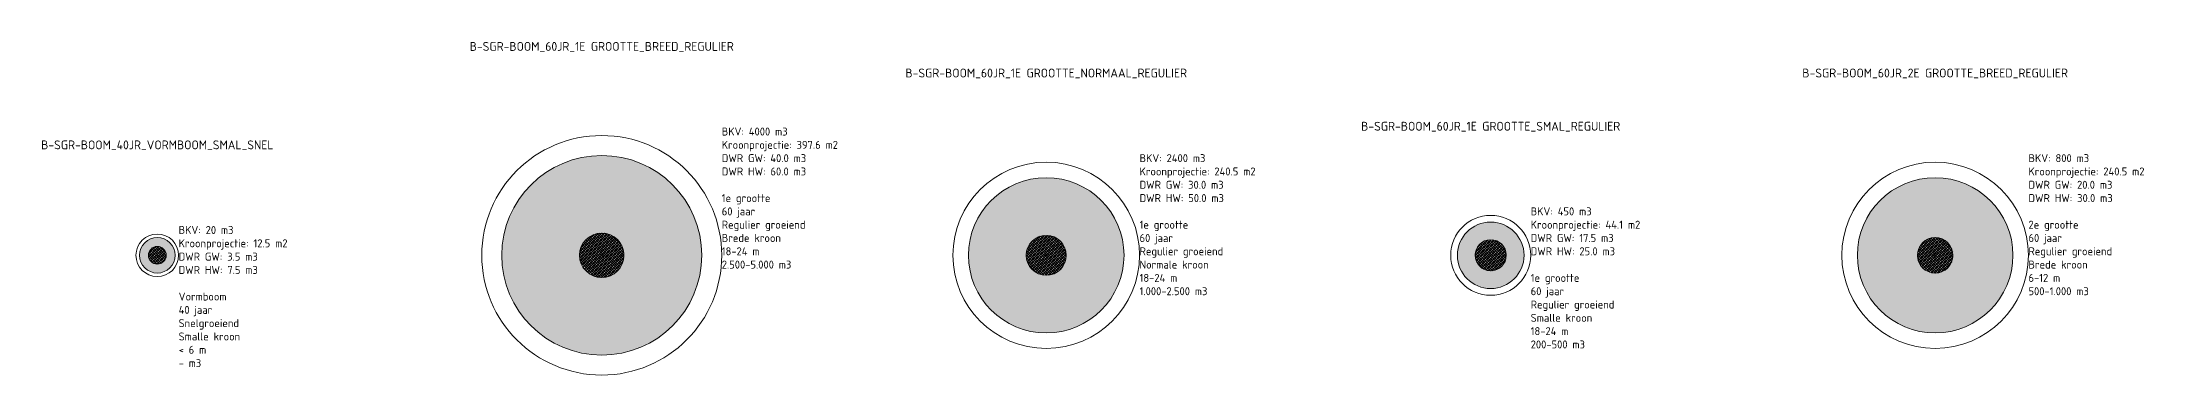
# Model space of a CAD drawing. Header units: metres. Extents: x -13 to 4465, y -15 to 526.
# Drawn here: x 3387 to 3623.5, y -13.5 to 24.1 of the extents above; entities that cross this region are included whole.
import ezdxf

# ---------------------------------------------------------------- set-up
doc = ezdxf.new("R2010")
doc.units = ezdxf.units.M
for name, color, linetype, lineweight in [('B-GV-GR-BOOM-T18', 7, 'Continuous', 18), ('B-GV-GR-BOOM_KROON-G', 90, 'Continuous', 18), ('B-GV-GR-BOOM_KROON-V', 92, 'Continuous', 18), ('B-GV-GR-BOOM_OBSTAKELVRIJ_BOVENGRONDS-G', 10, 'Continuous', 18), ('B-GV-GR-BOOM_OBSTAKELVRIJ_ONDERGRONDS-A', 142, 'Continuous', 18), ('B-GV-GR-BOOM_OBSTAKELVRIJ_ONDERGRONDS-G', 142, 'Continuous', 18), ('B-GV-GR-BOOM_STABILITEITSKLUIT-A', 12, 'Continuous', 18), ('B-GV-GR-BOOM_STABILITEITSKLUIT-G', 10, 'Continuous', 18), ('B-GV-GR-BOOM_STAMPOSITIE-G', 7, 'Continuous', 18)]:
    doc.layers.add(name, color=color, linetype=linetype, lineweight=lineweight)
doc.styles.add('NLCS-ISO', font='NLCS-ISO.ttf')

# ---------------------------------------------------------------- blocks, each defined once
blk = doc.blocks.new('B-SGR-BOOM_40JR_VORMBOOM_SMAL_SNEL')
at = {"layer": 'B-GV-GR-BOOM_KROON-V'}
h = blk.add_hatch(color=256, dxfattribs=at)
edge = h.paths.add_edge_path(flags=0)
edge.add_arc((0, 0), 2, 0, 360)
at = {"layer": 'B-GV-GR-BOOM_OBSTAKELVRIJ_ONDERGRONDS-A'}
h = blk.add_hatch(dxfattribs=at)
h.set_pattern_fill('AGR-OBSTAKELVRIJ_ONDERGRONDS-SO', color=256, style=0, pattern_type=2)
h.set_pattern_definition([(135, (-3400, 0), (-0.141421356, -0.141421356), [])])
edge = h.paths.add_edge_path()
edge.add_arc((0, 0), 1, 0, 360)
at = {"layer": 'B-GV-GR-BOOM_STABILITEITSKLUIT-A'}
h = blk.add_hatch(dxfattribs=at)
h.set_pattern_fill('AGR-STABILITEITSKLUIT-SO', color=256, style=0, pattern_type=2)
h.set_pattern_definition([(45, (-3400, 0), (-0.176776695, 0.176776695), [])])
edge = h.paths.add_edge_path()
edge.add_arc((0, 0), 1, 0, 360)
at = {"layer": 'B-GV-GR-BOOM_KROON-G'}
blk.add_circle((0, 0), 2, dxfattribs=at)
at = {"layer": 'B-GV-GR-BOOM_OBSTAKELVRIJ_BOVENGRONDS-G'}
blk.add_circle((0, 0), 2.4, dxfattribs=at)
at = {"layer": 'B-GV-GR-BOOM_OBSTAKELVRIJ_ONDERGRONDS-G'}
blk.add_circle((0, 0), 1, dxfattribs=at)
at = {"layer": 'B-GV-GR-BOOM_STABILITEITSKLUIT-G'}
blk.add_circle((0, 0), 1, dxfattribs=at)
at = {"layer": 'B-GV-GR-BOOM_STAMPOSITIE-G'}
for p, q in [((-0.15, 0), (0.15, 0)), ((0, 0.15), (0, -0.15))]:
    blk.add_line(p, q, dxfattribs=at)
at = {"layer": 'B-GV-GR-BOOM-T18', "style": 'NLCS-ISO'}
for tag, p in [('BKV', (2.4, 2.4)), ('Kroonprojectie', (2.4, 0.9)), ('DWR Grondwaterprofiel', (2.4, -0.6)), ('DWR Hangwaterprofiel', (2.4, -2.1)), ('Boomgrootte', (2.4, -5.1)), ('Beoogde omloop', (2.4, -6.6)), ('Groeitype', (2.4, -8.1)), ('Kroontype', (2.4, -9.6)), ('Boomhoogteklasse', (2.4, -11.1)), ('Boomkroonvolumeklasse', (2.4, -12.6))]:
    blk.add_attdef(tag, p, '', height=0.9, dxfattribs=at)
blk = doc.blocks.new('B-SGR-BOOM_60JR_1E GROOTTE_BREED_REGULIER')
at = {"layer": 'B-GV-GR-BOOM_KROON-V'}
h = blk.add_hatch(color=256, dxfattribs=at)
edge = h.paths.add_edge_path(flags=0)
edge.add_arc((0, 0), 11.25, 0, 360)
at = {"layer": 'B-GV-GR-BOOM_OBSTAKELVRIJ_ONDERGRONDS-A'}
h = blk.add_hatch(dxfattribs=at)
h.set_pattern_fill('AGR-OBSTAKELVRIJ_ONDERGRONDS-SO', color=256, style=0, pattern_type=2)
h.set_pattern_definition([(135, (-3450, 0), (-0.141421356, -0.141421356), [])])
edge = h.paths.add_edge_path()
edge.add_arc((0, 0), 2.5, 0, 360)
at = {"layer": 'B-GV-GR-BOOM_STABILITEITSKLUIT-A'}
h = blk.add_hatch(dxfattribs=at)
h.set_pattern_fill('AGR-STABILITEITSKLUIT-SO', color=256, style=0, pattern_type=2)
h.set_pattern_definition([(45, (-3450, 0), (-0.176776695, 0.176776695), [])])
edge = h.paths.add_edge_path()
edge.add_arc((0, 0), 2.5, 0, 360)
at = {"layer": 'B-GV-GR-BOOM_KROON-G'}
blk.add_circle((0, 0), 11.25, dxfattribs=at)
at = {"layer": 'B-GV-GR-BOOM_OBSTAKELVRIJ_BOVENGRONDS-G'}
blk.add_circle((0, 0), 13.5, dxfattribs=at)
at = {"layer": 'B-GV-GR-BOOM_OBSTAKELVRIJ_ONDERGRONDS-G'}
blk.add_circle((0, 0), 2.5, dxfattribs=at)
at = {"layer": 'B-GV-GR-BOOM_STABILITEITSKLUIT-G'}
blk.add_circle((0, 0), 2.5, dxfattribs=at)
at = {"layer": 'B-GV-GR-BOOM_STAMPOSITIE-G'}
for p, q in [((-0.15, 0), (0.15, 0)), ((0, 0.15), (0, -0.15))]:
    blk.add_line(p, q, dxfattribs=at)
at = {"layer": 'B-GV-GR-BOOM-T18', "style": 'NLCS-ISO'}
for tag, p in [('BKV', (13.5, 13.5)), ('Kroonprojectie', (13.5, 12)), ('DWR Grondwaterprofiel', (13.5, 10.5)), ('DWR Hangwaterprofiel', (13.5, 9)), ('Boomgrootte', (13.5, 6)), ('Beoogde omloop', (13.5, 4.5)), ('Groeitype', (13.5, 3)), ('Kroontype', (13.5, 1.5)), ('Boomhoogteklasse', (13.5, 0)), ('Boomkroonvolumeklasse', (13.5, -1.5))]:
    blk.add_attdef(tag, p, '', height=0.9, dxfattribs=at)
blk = doc.blocks.new('B-SGR-BOOM_60JR_1E GROOTTE_NORMAAL_REGULIER')
at = {"layer": 'B-GV-GR-BOOM_KROON-V'}
h = blk.add_hatch(color=256, dxfattribs=at)
edge = h.paths.add_edge_path(flags=0)
edge.add_arc((0, 0), 8.75, 0, 360)
at = {"layer": 'B-GV-GR-BOOM_OBSTAKELVRIJ_ONDERGRONDS-A'}
h = blk.add_hatch(dxfattribs=at)
h.set_pattern_fill('AGR-OBSTAKELVRIJ_ONDERGRONDS-SO', color=256, style=0, pattern_type=2)
h.set_pattern_definition([(135, (-3500, 0), (-0.141421356, -0.141421356), [])])
edge = h.paths.add_edge_path()
edge.add_arc((0, 0), 2.25, 0, 360)
at = {"layer": 'B-GV-GR-BOOM_STABILITEITSKLUIT-A'}
h = blk.add_hatch(dxfattribs=at)
h.set_pattern_fill('AGR-STABILITEITSKLUIT-SO', color=256, style=0, pattern_type=2)
h.set_pattern_definition([(45, (-3500, 0), (-0.176776695, 0.176776695), [])])
edge = h.paths.add_edge_path()
edge.add_arc((0, 0), 2.25, 0, 360)
at = {"layer": 'B-GV-GR-BOOM_KROON-G'}
blk.add_circle((0, 0), 8.75, dxfattribs=at)
at = {"layer": 'B-GV-GR-BOOM_OBSTAKELVRIJ_BOVENGRONDS-G'}
blk.add_circle((0, 0), 10.5, dxfattribs=at)
at = {"layer": 'B-GV-GR-BOOM_OBSTAKELVRIJ_ONDERGRONDS-G'}
blk.add_circle((0, 0), 2.25, dxfattribs=at)
at = {"layer": 'B-GV-GR-BOOM_STABILITEITSKLUIT-G'}
blk.add_circle((0, 0), 2.25, dxfattribs=at)
at = {"layer": 'B-GV-GR-BOOM_STAMPOSITIE-G'}
for p, q in [((-0.15, 0), (0.15, 0)), ((0, 0.15), (0, -0.15))]:
    blk.add_line(p, q, dxfattribs=at)
at = {"layer": 'B-GV-GR-BOOM-T18', "style": 'NLCS-ISO'}
for tag, p in [('BKV', (10.5, 10.5)), ('Kroonprojectie', (10.5, 9)), ('DWR Grondwaterprofiel', (10.5, 7.5)), ('DWR Hangwaterprofiel', (10.5, 6)), ('Boomgrootte', (10.5, 3)), ('Beoogde omloop', (10.5, 1.5)), ('Groeitype', (10.5, 0)), ('Kroontype', (10.5, -1.5)), ('Boomhoogteklasse', (10.5, -3)), ('Boomkroonvolumeklasse', (10.5, -4.5))]:
    blk.add_attdef(tag, p, '', height=0.9, dxfattribs=at)
blk = doc.blocks.new('B-SGR-BOOM_60JR_1E GROOTTE_SMAL_REGULIER')
at = {"layer": 'B-GV-GR-BOOM_KROON-V'}
h = blk.add_hatch(color=256, dxfattribs=at)
edge = h.paths.add_edge_path(flags=0)
edge.add_arc((0, 0), 3.75, 0, 360)
at = {"layer": 'B-GV-GR-BOOM_OBSTAKELVRIJ_ONDERGRONDS-A'}
h = blk.add_hatch(dxfattribs=at)
h.set_pattern_fill('AGR-OBSTAKELVRIJ_ONDERGRONDS-SO', color=256, style=0, pattern_type=2)
h.set_pattern_definition([(135, (-3550, 0), (-0.141421356, -0.141421356), [])])
edge = h.paths.add_edge_path()
edge.add_arc((0, 0), 1.75, 0, 360)
at = {"layer": 'B-GV-GR-BOOM_STABILITEITSKLUIT-A'}
h = blk.add_hatch(dxfattribs=at)
h.set_pattern_fill('AGR-STABILITEITSKLUIT-SO', color=256, style=0, pattern_type=2)
h.set_pattern_definition([(45, (-3550, 0), (-0.176776695, 0.176776695), [])])
edge = h.paths.add_edge_path()
edge.add_arc((0, 0), 1.75, 0, 360)
at = {"layer": 'B-GV-GR-BOOM_KROON-G'}
blk.add_circle((0, 0), 3.75, dxfattribs=at)
at = {"layer": 'B-GV-GR-BOOM_OBSTAKELVRIJ_BOVENGRONDS-G'}
blk.add_circle((0, 0), 4.5, dxfattribs=at)
at = {"layer": 'B-GV-GR-BOOM_OBSTAKELVRIJ_ONDERGRONDS-G'}
blk.add_circle((0, 0), 1.75, dxfattribs=at)
at = {"layer": 'B-GV-GR-BOOM_STABILITEITSKLUIT-G'}
blk.add_circle((0, 0), 1.75, dxfattribs=at)
at = {"layer": 'B-GV-GR-BOOM_STAMPOSITIE-G'}
for p, q in [((-0.15, 0), (0.15, 0)), ((0, 0.15), (0, -0.15))]:
    blk.add_line(p, q, dxfattribs=at)
at = {"layer": 'B-GV-GR-BOOM-T18', "style": 'NLCS-ISO'}
for tag, p in [('BKV', (4.5, 4.5)), ('Kroonprojectie', (4.5, 3)), ('DWR Grondwaterprofiel', (4.5, 1.5)), ('DWR Hangwaterprofiel', (4.5, 0)), ('Boomgrootte', (4.5, -3)), ('Beoogde omloop', (4.5, -4.5)), ('Groeitype', (4.5, -6)), ('Kroontype', (4.5, -7.5)), ('Boomhoogteklasse', (4.5, -9)), ('Boomkroonvolumeklasse', (4.5, -10.5))]:
    blk.add_attdef(tag, p, '', height=0.9, dxfattribs=at)
blk = doc.blocks.new('B-SGR-BOOM_60JR_2E GROOTTE_BREED_REGULIER')
at = {"layer": 'B-GV-GR-BOOM_KROON-V'}
h = blk.add_hatch(color=256, dxfattribs=at)
edge = h.paths.add_edge_path(flags=0)
edge.add_arc((0, 0), 8.75, 0, 360)
at = {"layer": 'B-GV-GR-BOOM_OBSTAKELVRIJ_ONDERGRONDS-A'}
h = blk.add_hatch(dxfattribs=at)
h.set_pattern_fill('AGR-OBSTAKELVRIJ_ONDERGRONDS-SO', color=256, style=0, pattern_type=2)
h.set_pattern_definition([(135, (-3600, 0), (-0.141421356, -0.141421356), [])])
edge = h.paths.add_edge_path()
edge.add_arc((0, 0), 2, 0, 360)
at = {"layer": 'B-GV-GR-BOOM_STABILITEITSKLUIT-A'}
h = blk.add_hatch(dxfattribs=at)
h.set_pattern_fill('AGR-STABILITEITSKLUIT-SO', color=256, style=0, pattern_type=2)
h.set_pattern_definition([(45, (-3600, 0), (-0.176776695, 0.176776695), [])])
edge = h.paths.add_edge_path()
edge.add_arc((0, 0), 2, 0, 360)
at = {"layer": 'B-GV-GR-BOOM_KROON-G'}
blk.add_circle((0, 0), 8.75, dxfattribs=at)
at = {"layer": 'B-GV-GR-BOOM_OBSTAKELVRIJ_BOVENGRONDS-G'}
blk.add_circle((0, 0), 10.5, dxfattribs=at)
at = {"layer": 'B-GV-GR-BOOM_OBSTAKELVRIJ_ONDERGRONDS-G'}
blk.add_circle((0, 0), 2, dxfattribs=at)
at = {"layer": 'B-GV-GR-BOOM_STABILITEITSKLUIT-G'}
blk.add_circle((0, 0), 2, dxfattribs=at)
at = {"layer": 'B-GV-GR-BOOM_STAMPOSITIE-G'}
for p, q in [((-0.15, 0), (0.15, 0)), ((0, 0.15), (0, -0.15))]:
    blk.add_line(p, q, dxfattribs=at)
at = {"layer": 'B-GV-GR-BOOM-T18', "style": 'NLCS-ISO'}
for tag, p in [('BKV', (10.5, 10.5)), ('Kroonprojectie', (10.5, 9)), ('DWR Grondwaterprofiel', (10.5, 7.5)), ('DWR Hangwaterprofiel', (10.5, 6)), ('Boomgrootte', (10.5, 3)), ('Beoogde omloop', (10.5, 1.5)), ('Groeitype', (10.5, 0)), ('Kroontype', (10.5, -1.5)), ('Boomhoogteklasse', (10.5, -3)), ('Boomkroonvolumeklasse', (10.5, -4.5))]:
    blk.add_attdef(tag, p, '', height=0.9, dxfattribs=at)

msp = doc.modelspace()

# ---------------------------------------------------------------- block references
for name, p, values in [('B-SGR-BOOM_60JR_1E GROOTTE_BREED_REGULIER', (3450, 0), {'DWR Hangwaterprofiel': 'DWR HW: 60.0 m3', 'DWR Grondwaterprofiel': 'DWR GW: 40.0 m3', 'Boomgrootte': '1e grootte', 'Beoogde omloop': '60 jaar', 'Groeitype': 'Regulier groeiend', 'Kroontype': 'Brede kroon', 'Boomhoogteklasse': '18-24 m', 'Boomkroonvolumeklasse': '2.500-5.000 m3', 'Kroonprojectie': 'Kroonprojectie: 397.6 m2', 'BKV': 'BKV: 4000 m3'}), ('B-SGR-BOOM_60JR_1E GROOTTE_NORMAAL_REGULIER', (3500, 0), {'DWR Hangwaterprofiel': 'DWR HW: 50.0 m3', 'DWR Grondwaterprofiel': 'DWR GW: 30.0 m3', 'Boomgrootte': '1e grootte', 'Beoogde omloop': '60 jaar', 'Groeitype': 'Regulier groeiend', 'Kroontype': 'Normale kroon', 'Boomhoogteklasse': '18-24 m', 'Boomkroonvolumeklasse': '1.000-2.500 m3', 'Kroonprojectie': 'Kroonprojectie: 240.5 m2', 'BKV': 'BKV: 2400 m3'}), ('B-SGR-BOOM_60JR_2E GROOTTE_BREED_REGULIER', (3600, 0), {'DWR Hangwaterprofiel': 'DWR HW: 30.0 m3', 'DWR Grondwaterprofiel': 'DWR GW: 20.0 m3', 'Boomgrootte': '2e grootte', 'Beoogde omloop': '60 jaar', 'Groeitype': 'Regulier groeiend', 'Kroontype': 'Brede kroon', 'Boomhoogteklasse': '6-12 m', 'Boomkroonvolumeklasse': '500-1.000 m3', 'Kroonprojectie': 'Kroonprojectie: 240.5 m2', 'BKV': 'BKV: 800 m3'}), ('B-SGR-BOOM_60JR_1E GROOTTE_SMAL_REGULIER', (3550, 0), {'DWR Hangwaterprofiel': 'DWR HW: 25.0 m3', 'DWR Grondwaterprofiel': 'DWR GW: 17.5 m3', 'Boomgrootte': '1e grootte', 'Beoogde omloop': '60 jaar', 'Groeitype': 'Regulier groeiend', 'Kroontype': 'Smalle kroon', 'Boomhoogteklasse': '18-24 m', 'Boomkroonvolumeklasse': '200-500 m3', 'Kroonprojectie': 'Kroonprojectie: 44.1 m2', 'BKV': 'BKV: 450 m3'}), ('B-SGR-BOOM_40JR_VORMBOOM_SMAL_SNEL', (3400, 0), {'DWR Hangwaterprofiel': 'DWR HW: 7.5 m3', 'DWR Grondwaterprofiel': 'DWR GW: 3.5 m3', 'Boomgrootte': 'Vormboom', 'Beoogde omloop': '40 jaar', 'Groeitype': 'Snelgroeiend', 'Kroontype': 'Smalle kroon', 'Boomhoogteklasse': '< 6 m', 'Boomkroonvolumeklasse': '- m3', 'Kroonprojectie': 'Kroonprojectie: 12.5 m2', 'BKV': 'BKV: 20 m3'})]:
    msp.add_blockref(name, p).add_auto_attribs(values)

# ---------------------------------------------------------------- texts
at = {"char_height": 1, "attachment_point": 5, "style": 'NLCS-ISO'}
for s, insert in [('B-SGR-BOOM_60JR_1E GROOTTE_BREED_REGULIER', (3450, 23.5)), ('B-SGR-BOOM_60JR_1E GROOTTE_NORMAAL_REGULIER', (3500, 20.5)), ('B-SGR-BOOM_60JR_2E GROOTTE_BREED_REGULIER', (3600, 20.5)), ('B-SGR-BOOM_60JR_1E GROOTTE_SMAL_REGULIER', (3550, 14.5)), ('B-SGR-BOOM_40JR_VORMBOOM_SMAL_SNEL', (3400, 12.4))]:
    msp.add_mtext(s, dxfattribs=dict(at, insert=insert))

doc.saveas('drawing.dxf')
